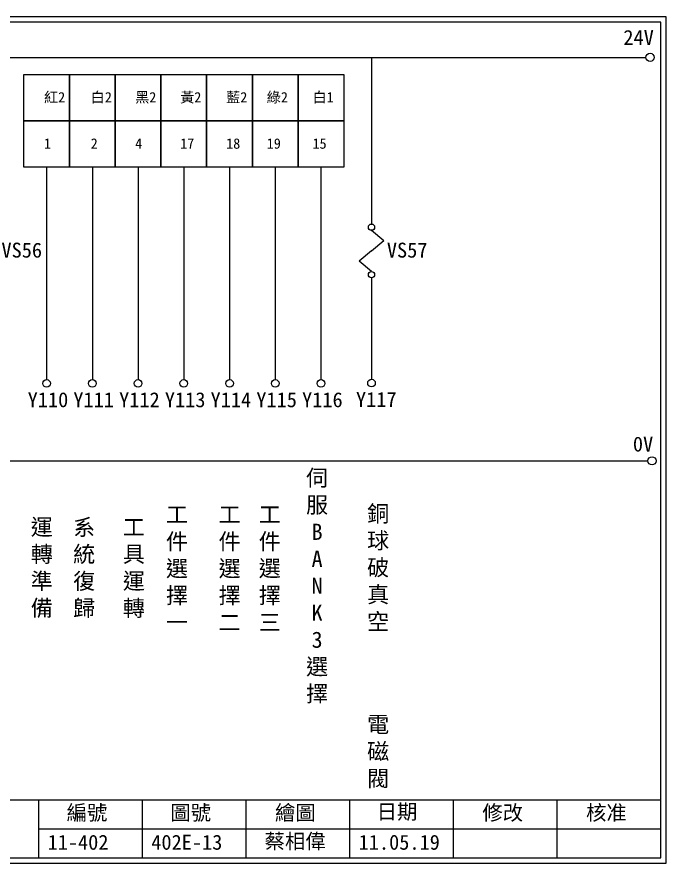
# Model space of a CAD drawing. Extents: x 926 to 1213, y 3 to 207.
# Drawn here: x 1056.2 to 1212.7, y 3 to 207 of the extents above; entities that cross this region are included whole.
import ezdxf

# ---------------------------------------------------------------- set-up
doc = ezdxf.new("R2010")
doc.units = 0
doc.layers.get('0').update_dxf_attribs({"linetype": 'CONTINUOUS'})
doc.layers.add('圖框層', color=7, linetype='CONTINUOUS')
doc.layers.add('標尺寸層', color=3, linetype='CONTINUOUS')
doc.styles.add('CNS', font='romanc.shx', dxfattribs={"bigfont": 'chineset.shx'})
doc.styles.add('STSL', font='KAIU.TTF')

msp = doc.modelspace()

# ---------------------------------------------------------------- linework, layer by layer
for points in [[(1057.86, 193.07), (1068.89, 193.07), (1068.89, 181.91), (1057.86, 181.91)], [(1068.89, 193.07), (1079.92, 193.07), (1079.92, 181.91), (1068.89, 181.91)], [(1079.92, 193.07), (1090.95, 193.07), (1090.95, 181.91), (1079.92, 181.91)], [(1090.95, 193.07), (1101.97, 193.07), (1101.97, 181.91), (1090.95, 181.91)], [(1101.97, 193.07), (1113, 193.07), (1113, 181.91), (1101.97, 181.91)], [(1113, 193.07), (1124.03, 193.07), (1124.03, 181.91), (1113, 181.91)], [(1124.03, 193.07), (1135.05, 193.07), (1135.05, 181.91), (1124.03, 181.91)], [(1057.86, 181.91), (1068.89, 181.91), (1068.89, 170.75), (1057.86, 170.75)], [(1068.89, 181.91), (1079.92, 181.91), (1079.92, 170.75), (1068.89, 170.75)], [(1079.92, 181.91), (1090.95, 181.91), (1090.95, 170.75), (1079.92, 170.75)], [(1090.95, 181.91), (1101.97, 181.91), (1101.97, 170.75), (1090.95, 170.75)], [(1101.97, 181.91), (1113, 181.91), (1113, 170.75), (1101.97, 170.75)], [(1113, 181.91), (1124.03, 181.91), (1124.03, 170.75), (1113, 170.75)], [(1124.03, 181.91), (1135.05, 181.91), (1135.05, 170.75), (1124.03, 170.75)]]:
    msp.add_lwpolyline(points, close=True)
for centre in [(1208.88, 197.22), (1209.36, 99.96)]:
    msp.add_circle(centre, 1)
at = {"layer": '圖框層', "color": 7}
for p, q in [((1212.74, 206.97), (925.74, 206.97)), ((1212.74, 3), (1212.74, 206.97)), ((1211.49, 205.72), (926.99, 205.72)), ((1211.49, 4.25), (1211.49, 205.72)), ((926.99, 18.25), (1211.49, 18.25)), ((1061.49, 4.25), (1061.49, 18.25)), ((1086.49, 4.25), (1086.49, 18.25)), ((1111.49, 4.25), (1111.49, 18.25)), ((1136.49, 4.25), (1136.49, 18.25)), ((1161.49, 4.25), (1161.49, 18.25)), ((1186.49, 4.25), (1186.49, 18.25)), ((1061.49, 11.25), (1211.49, 11.25)), ((926.99, 4.25), (1211.49, 4.25)), ((925.74, 3), (1212.74, 3))]:
    msp.add_line(p, q, dxfattribs=at)
at = {"layer": '標尺寸層', "color": 7}
for p, q in [((930.28, 197.22), (1207.88, 197.22)), ((1141.72, 197.22), (1141.72, 157.03)), ((1141.72, 155.53), (1144.73, 153.04)), ((1141.72, 150.55), (1144.73, 153.04)), ((1141.72, 150.55), (1138.72, 148.06)), ((1141.72, 145.57), (1138.72, 148.06)), ((1141.72, 144.07), (1141.72, 119.62)), ((930.49, 99.96), (1208.36, 99.96))]:
    msp.add_line(p, q, dxfattribs=at)
at = {"layer": '標尺寸層'}
for p, q in [((1063.38, 170.75), (1063.38, 119.55)), ((1074.41, 170.75), (1074.41, 119.55)), ((1085.43, 170.75), (1085.43, 119.55)), ((1096.46, 170.75), (1096.46, 119.55)), ((1107.49, 170.75), (1107.49, 119.55)), ((1118.51, 170.75), (1118.51, 119.55)), ((1129.54, 170.75), (1129.54, 119.55))]:
    msp.add_line(p, q, dxfattribs=at)
at = {"layer": '標尺寸層', "color": 7}
for centre, radius in [((1141.72, 156.28), 0.751), ((1141.72, 144.82), 0.751), ((1063.38, 118.63), 0.92), ((1074.41, 118.63), 0.92), ((1085.43, 118.63), 0.92), ((1096.46, 118.63), 0.92), ((1107.49, 118.63), 0.92), ((1118.51, 118.63), 0.92), ((1129.54, 118.63), 0.92), ((1141.72, 118.7), 0.92)]:
    msp.add_circle(centre, radius, dxfattribs=at)

# ---------------------------------------------------------------- texts
at = {"layer": '圖框層', "color": 4, "style": 'STSL'}
for s, height, p in [('24V', 3.6, (1202.44, 200.22)), ('紅2', 2.5, (1062.75, 186.36)), ('白2', 2.5, (1074.01, 186.36)), ('黑2', 2.5, (1084.73, 186.36)), ('黃2', 2.5, (1095.58, 186.36)), ('藍2', 2.5, (1106.67, 186.36)), ('綠2', 2.5, (1116.46, 186.36)), ('白1', 2.5, (1127.49, 186.36)), ('1', 2.5, (1062.75, 175.2)), ('2', 2.5, (1074.01, 175.2)), ('4', 2.5, (1084.73, 175.2)), ('17', 2.5, (1095.58, 175.2)), ('18', 2.5, (1106.67, 175.2)), ('19', 2.5, (1116.46, 175.2)), ('15', 2.5, (1127.49, 175.2)), ('VS56', 3.6, (1052.49, 148.95)), ('VS57', 3.6, (1145.42, 148.95)), ('Y110', 3.6, (1058.81, 112.89)), ('Y111', 3.6, (1069.83, 112.89)), ('Y112', 3.6, (1080.86, 112.89)), ('Y113', 3.6, (1091.89, 112.89)), ('Y114', 3.6, (1102.91, 112.89)), ('Y115', 3.6, (1113.94, 112.89)), ('Y116', 3.6, (1124.97, 112.89)), ('Y117', 3.6, (1137.97, 112.96)), ('0V', 3.6, (1204.74, 102.2)), ('編號', 3.6, (1068.21, 13.34)), ('圖號', 3.6, (1093.21, 13.34)), ('繪圖', 3.6, (1118.44, 13.34)), ('日期', 3.6, (1142.96, 13.59)), ('修改', 3.6, (1168.44, 13.34)), ('核准', 3.6, (1193.44, 13.34)), ('蔡相偉', 3.6, (1115.93, 6.47)), ('11-402', 3.6, (1063.61, 6.22)), ('402E-13', 3.6, (1088.61, 6.22)), ('11.05.19', 3.6, (1138.61, 6.22))]:
    msp.add_text(s, height=height, dxfattribs=at).set_placement(p)
at = {"layer": '標尺寸層', "color": 7, "char_height": 3.9, "width": 2.8481, "attachment_point": 5, "style": 'CNS'}
for s, insert in [('{\\fDFKai-SB|b0|i0|c136|p65;伺服B\\PA\\PN\\PK\\P3選擇}', (1128.6, 69.64)), ('{\\fDFKai-SB|b0|i0|c136|p65;銅球破真空}', (1143.32, 74.09)), ('{\\fDFKai-SB|b0|i0|c136|p65;工件選擇一}', (1094.82, 74.02)), ('{\\fDFKai-SB|b0|i0|c136|p65;工件選擇二}', (1107.5, 74.02)), ('{\\fDFKai-SB|b0|i0|c136|p65;工件選擇三}', (1117.19, 74.02)), ('{\\fDFKai-SB|b0|i0|c136|p65;運轉準備}', (1062.23, 74.02)), ('{\\fDFKai-SB|b0|i0|c136|p65;系統復歸}', (1072.44, 74.02)), ('{\\fDFKai-SB|b0|i0|c136|p65;工具運轉}', (1084.42, 74.02)), ('{\\fDFKai-SB|b0|i0|c136|p65;電磁閥}', (1143.32, 29.71))]:
    msp.add_mtext(s, dxfattribs=dict(at, insert=insert))

doc.saveas('drawing.dxf')
